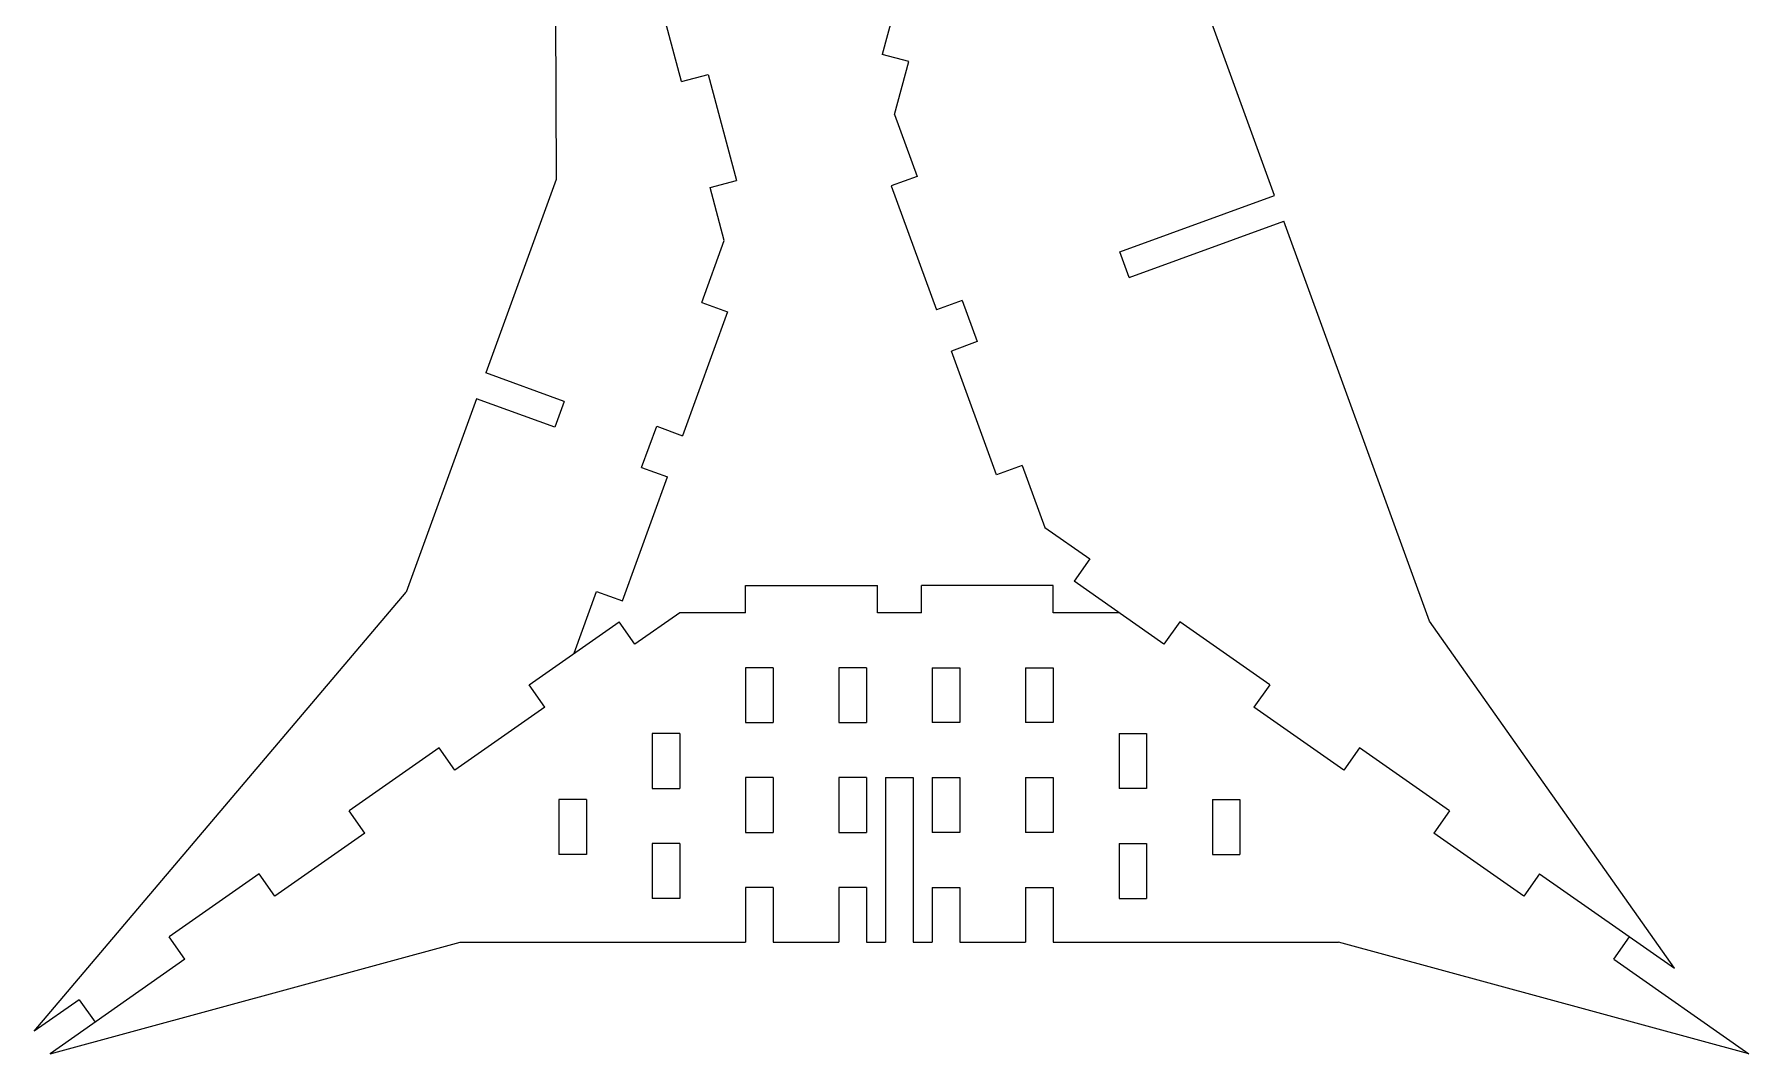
# Model space of a CAD drawing. Header units: inches. Extents: x -111 to 111, y -118 to 116.
# Drawn here: x -98.5 to 99.6, y -117.8 to 0.1 of the extents above; entities that cross this region are included whole.
import ezdxf

# ---------------------------------------------------------------- set-up
doc = ezdxf.new("R2010")
doc.units = ezdxf.units.IN
doc.header["$MEASUREMENT"] = 0

# ---------------------------------------------------------------- blocks, each defined once
blk = doc.blocks.new('block 102')
at = {"color": 7, "lineweight": 25, "true_color": 0xffffff}
blk.add_lwpolyline([(-4.5955, -5.4922), (-4.5058, -5.6202)], dxfattribs=at)
blk = doc.blocks.new('block 103')
at = {"color": 7, "lineweight": 25, "true_color": 0xffffff}
blk.add_lwpolyline([(-3.9939, -5.2617), (-4.0835, -5.1337)], dxfattribs=at)
blk = doc.blocks.new('block 104')
at = {"color": 7, "lineweight": 25, "true_color": 0xffffff}
blk.add_lwpolyline([(-3.4819, -4.9033), (-3.5715, -4.7753)], dxfattribs=at)
blk = doc.blocks.new('block 105')
at = {"color": 7, "lineweight": 25, "true_color": 0xffffff}
blk.add_lwpolyline([(-2.428, -5.1651), (-0.803, -5.1651)], dxfattribs=at)
blk = doc.blocks.new('block 106')
at = {"color": 7, "lineweight": 25, "true_color": 0xffffff}
blk.add_lwpolyline([(-0.6468, -5.1651), (-0.2718, -5.1651)], dxfattribs=at)
blk = doc.blocks.new('block 107')
at = {"color": 7, "lineweight": 25, "true_color": 0xffffff}
blk.add_lwpolyline([(-0.1155, -5.1651), (-0.0062, -5.1651)], dxfattribs=at)
blk = doc.blocks.new('block 108')
at = {"color": 7, "lineweight": 25, "true_color": 0xffffff}
blk.add_lwpolyline([(0.1501, -5.1651), (0.2595, -5.1651)], dxfattribs=at)
blk = doc.blocks.new('block 109')
at = {"color": 7, "lineweight": 25, "true_color": 0xffffff}
blk.add_lwpolyline([(0.4157, -5.1651), (0.7907, -5.1651)], dxfattribs=at)
blk = doc.blocks.new('block 110')
at = {"color": 7, "lineweight": 25, "true_color": 0xffffff}
blk.add_lwpolyline([(0.947, -5.1651), (2.572, -5.1651)], dxfattribs=at)
blk = doc.blocks.new('block 111')
at = {"color": 7, "lineweight": 25, "true_color": 0xffffff}
blk.add_lwpolyline([(-2.9699, -4.5448), (-3.0595, -4.4168)], dxfattribs=at)
blk = doc.blocks.new('block 112')
at = {"color": 7, "lineweight": 25, "true_color": 0xffffff}
blk.add_lwpolyline([(-1.178, -4.9151), (-1.3343, -4.9151)], dxfattribs=at)
blk = doc.blocks.new('block 113')
at = {"color": 7, "lineweight": 25, "true_color": 0xffffff}
blk.add_lwpolyline([(1.322, -4.9151), (1.4782, -4.9151)], dxfattribs=at)
blk = doc.blocks.new('block 114')
at = {"color": 7, "lineweight": 25, "true_color": 0xffffff}
blk.add_lwpolyline([(-0.1155, -4.8526), (-0.2718, -4.8526)], dxfattribs=at)
blk = doc.blocks.new('block 115')
at = {"color": 7, "lineweight": 25, "true_color": 0xffffff}
blk.add_lwpolyline([(-0.6468, -4.8526), (-0.803, -4.8526)], dxfattribs=at)
blk = doc.blocks.new('block 116')
at = {"color": 7, "lineweight": 25, "true_color": 0xffffff}
blk.add_lwpolyline([(0.2595, -4.8526), (0.4157, -4.8526)], dxfattribs=at)
blk = doc.blocks.new('block 117')
at = {"color": 7, "lineweight": 25, "true_color": 0xffffff}
blk.add_lwpolyline([(0.7907, -4.8526), (0.947, -4.8526)], dxfattribs=at)
blk = doc.blocks.new('block 118')
at = {"color": 7, "lineweight": 25, "true_color": 0xffffff}
blk.add_lwpolyline([(-1.7093, -4.6651), (-1.8655, -4.6651)], dxfattribs=at)
blk = doc.blocks.new('block 119')
at = {"color": 7, "lineweight": 25, "true_color": 0xffffff}
blk.add_lwpolyline([(1.8532, -4.6651), (2.0095, -4.6651)], dxfattribs=at)
blk = doc.blocks.new('block 120')
at = {"color": 7, "lineweight": 25, "true_color": 0xffffff}
blk.add_lwpolyline([(-1.178, -4.6026), (-1.3343, -4.6026)], dxfattribs=at)
blk = doc.blocks.new('block 121')
at = {"color": 7, "lineweight": 25, "true_color": 0xffffff}
blk.add_lwpolyline([(1.322, -4.6026), (1.4782, -4.6026)], dxfattribs=at)
blk = doc.blocks.new('block 122')
at = {"color": 7, "lineweight": 25, "true_color": 0xffffff}
blk.add_lwpolyline([(-2.458, -4.1863), (-2.5476, -4.0583)], dxfattribs=at)
blk = doc.blocks.new('block 123')
at = {"color": 7, "lineweight": 25, "true_color": 0xffffff}
blk.add_lwpolyline([(-4.7618, -5.7995), (-2.428, -5.1651)], dxfattribs=at)
blk = doc.blocks.new('block 124')
at = {"color": 7, "lineweight": 25, "true_color": 0xffffff}
blk.add_lwpolyline([(0.947, -4.5401), (0.7907, -4.5401)], dxfattribs=at)
blk = doc.blocks.new('block 125')
at = {"color": 7, "lineweight": 25, "true_color": 0xffffff}
blk.add_lwpolyline([(0.4157, -4.5401), (0.2595, -4.5401)], dxfattribs=at)
blk = doc.blocks.new('block 126')
at = {"color": 7, "lineweight": 25, "true_color": 0xffffff}
blk.add_lwpolyline([(-0.803, -4.5401), (-0.6468, -4.5401)], dxfattribs=at)
blk = doc.blocks.new('block 127')
at = {"color": 7, "lineweight": 25, "true_color": 0xffffff}
blk.add_lwpolyline([(-0.2718, -4.5401), (-0.1155, -4.5401)], dxfattribs=at)
blk = doc.blocks.new('block 128')
at = {"color": 7, "lineweight": 25, "true_color": 0xffffff}
blk.add_lwpolyline([(-1.7093, -4.3526), (-1.8655, -4.3526)], dxfattribs=at)
blk = doc.blocks.new('block 129')
at = {"color": 7, "lineweight": 25, "true_color": 0xffffff}
blk.add_lwpolyline([(1.8532, -4.3526), (2.0095, -4.3526)], dxfattribs=at)
blk = doc.blocks.new('block 130')
at = {"color": 7, "lineweight": 25, "true_color": 0xffffff}
blk.add_lwpolyline([(1.4782, -4.2901), (1.322, -4.2901)], dxfattribs=at)
blk = doc.blocks.new('block 131')
at = {"color": 7, "lineweight": 25, "true_color": 0xffffff}
blk.add_lwpolyline([(-1.3343, -4.2901), (-1.178, -4.2901)], dxfattribs=at)
blk = doc.blocks.new('block 132')
at = {"color": 7, "lineweight": 25, "true_color": 0xffffff}
blk.add_lwpolyline([(-0.1155, -4.2276), (-0.2718, -4.2276)], dxfattribs=at)
blk = doc.blocks.new('block 133')
at = {"color": 7, "lineweight": 25, "true_color": 0xffffff}
blk.add_lwpolyline([(-0.6468, -4.2276), (-0.803, -4.2276)], dxfattribs=at)
blk = doc.blocks.new('block 134')
at = {"color": 7, "lineweight": 25, "true_color": 0xffffff}
blk.add_lwpolyline([(-0.0062, -4.2276), (0.1501, -4.2276)], dxfattribs=at)
blk = doc.blocks.new('block 135')
at = {"color": 7, "lineweight": 25, "true_color": 0xffffff}
blk.add_lwpolyline([(0.2595, -4.2276), (0.4157, -4.2276)], dxfattribs=at)
blk = doc.blocks.new('block 136')
at = {"color": 7, "lineweight": 25, "true_color": 0xffffff}
blk.add_lwpolyline([(0.7907, -4.2276), (0.947, -4.2276)], dxfattribs=at)
blk = doc.blocks.new('block 137')
at = {"color": 7, "lineweight": 25, "true_color": 0xffffff}
blk.add_lwpolyline([(4.9058, -5.7995), (2.572, -5.1651)], dxfattribs=at)
blk = doc.blocks.new('block 138')
at = {"color": 7, "lineweight": 25, "true_color": 0xffffff}
blk.add_lwpolyline([(-1.946, -3.8278), (-2.0356, -3.6998)], dxfattribs=at)
blk = doc.blocks.new('block 139')
at = {"color": 7, "lineweight": 25, "true_color": 0xffffff}
blk.add_lwpolyline([(-1.178, -3.9776), (-1.3343, -3.9776)], dxfattribs=at)
blk = doc.blocks.new('block 140')
at = {"color": 7, "lineweight": 25, "true_color": 0xffffff}
blk.add_lwpolyline([(1.322, -3.9776), (1.4782, -3.9776)], dxfattribs=at)
blk = doc.blocks.new('block 141')
at = {"color": 7, "lineweight": 25, "true_color": 0xffffff}
blk.add_lwpolyline([(0.947, -3.9151), (0.7907, -3.9151)], dxfattribs=at)
blk = doc.blocks.new('block 142')
at = {"color": 7, "lineweight": 25, "true_color": 0xffffff}
blk.add_lwpolyline([(0.4157, -3.9151), (0.2595, -3.9151)], dxfattribs=at)
blk = doc.blocks.new('block 143')
at = {"color": 7, "lineweight": 25, "true_color": 0xffffff}
blk.add_lwpolyline([(-0.803, -3.9151), (-0.6468, -3.9151)], dxfattribs=at)
blk = doc.blocks.new('block 144')
at = {"color": 7, "lineweight": 25, "true_color": 0xffffff}
blk.add_lwpolyline([(-0.2718, -3.9151), (-0.1155, -3.9151)], dxfattribs=at)
blk = doc.blocks.new('block 145')
at = {"color": 7, "lineweight": 25, "true_color": 0xffffff}
blk.add_lwpolyline([(-0.1155, -3.6026), (-0.2718, -3.6026)], dxfattribs=at)
blk = doc.blocks.new('block 146')
at = {"color": 7, "lineweight": 25, "true_color": 0xffffff}
blk.add_lwpolyline([(-0.6468, -3.6026), (-0.803, -3.6026)], dxfattribs=at)
blk = doc.blocks.new('block 147')
at = {"color": 7, "lineweight": 25, "true_color": 0xffffff}
blk.add_lwpolyline([(0.2595, -3.6026), (0.4157, -3.6026)], dxfattribs=at)
blk = doc.blocks.new('block 148')
at = {"color": 7, "lineweight": 25, "true_color": 0xffffff}
blk.add_lwpolyline([(0.7907, -3.6026), (0.947, -3.6026)], dxfattribs=at)
blk = doc.blocks.new('block 149')
at = {"color": 7, "lineweight": 25, "true_color": 0xffffff}
blk.add_lwpolyline([(1.322, -3.2901), (0.947, -3.2901)], dxfattribs=at)
blk = doc.blocks.new('block 150')
at = {"color": 7, "lineweight": 25, "true_color": 0xffffff}
blk.add_lwpolyline([(0.197, -3.2901), (-0.053, -3.2901)], dxfattribs=at)
blk = doc.blocks.new('block 151')
at = {"color": 7, "lineweight": 25, "true_color": 0xffffff}
blk.add_lwpolyline([(-0.803, -3.2901), (-1.178, -3.2901)], dxfattribs=at)
blk = doc.blocks.new('block 152')
at = {"color": 7, "lineweight": 25, "true_color": 0xffffff}
blk.add_lwpolyline([(-1.6514, -3.1682), (-1.5045, -3.2216)], dxfattribs=at)
blk = doc.blocks.new('block 153')
at = {"color": 7, "lineweight": 25, "true_color": 0xffffff}
blk.add_lwpolyline([(-1.434, -3.4693), (-1.5236, -3.3413)], dxfattribs=at)
blk = doc.blocks.new('block 154')
at = {"color": 7, "lineweight": 25, "true_color": 0xffffff}
blk.add_lwpolyline([(-1.8951, 2.4509), (-1.8809, -0.8233)], dxfattribs=at)
blk = doc.blocks.new('block 155')
at = {"color": 7, "lineweight": 25, "true_color": 0xffffff}
blk.add_lwpolyline([(-1.8655, -4.3526), (-1.8655, -4.6651)], dxfattribs=at)
blk = doc.blocks.new('block 156')
at = {"color": 7, "lineweight": 25, "true_color": 0xffffff}
blk.add_lwpolyline([(-1.8809, -0.8233), (-2.2817, -1.9245)], dxfattribs=at)
blk = doc.blocks.new('block 157')
at = {"color": 7, "lineweight": 25, "true_color": 0xffffff}
blk.add_lwpolyline([(-2.3351, -2.0713), (-2.7359, -3.1725)], dxfattribs=at)
blk = doc.blocks.new('block 158')
at = {"color": 7, "lineweight": 25, "true_color": 0xffffff}
blk.add_lwpolyline([(0.947, -3.1338), (0.197, -3.1338)], dxfattribs=at)
blk = doc.blocks.new('block 159')
at = {"color": 7, "lineweight": 25, "true_color": 0xffffff}
blk.add_lwpolyline([(-0.803, -3.1338), (-0.053, -3.1338)], dxfattribs=at)
blk = doc.blocks.new('block 160')
at = {"color": 7, "lineweight": 25, "true_color": 0xffffff}
blk.add_lwpolyline([(-1.3948, -2.4634), (-1.248, -2.5169)], dxfattribs=at)
blk = doc.blocks.new('block 161')
at = {"color": 7, "lineweight": 25, "true_color": 0xffffff}
blk.add_lwpolyline([(-1.8888, -2.2338), (-2.3351, -2.0713)], dxfattribs=at)
blk = doc.blocks.new('block 162')
at = {"color": 7, "lineweight": 25, "true_color": 0xffffff}
blk.add_lwpolyline([(-1.7093, -4.3526), (-1.7093, -4.6651)], dxfattribs=at)
blk = doc.blocks.new('block 163')
at = {"color": 7, "lineweight": 25, "true_color": 0xffffff}
blk.add_lwpolyline([(-1.3343, -3.9776), (-1.3343, -4.2901)], dxfattribs=at)
blk = doc.blocks.new('block 164')
at = {"color": 7, "lineweight": 25, "true_color": 0xffffff}
blk.add_lwpolyline([(-1.3343, -4.6026), (-1.3343, -4.9151)], dxfattribs=at)
blk = doc.blocks.new('block 165')
at = {"color": 7, "lineweight": 25, "true_color": 0xffffff}
blk.add_lwpolyline([(-1.8353, -2.0869), (-1.8888, -2.2338)], dxfattribs=at)
blk = doc.blocks.new('block 166')
at = {"color": 7, "lineweight": 25, "true_color": 0xffffff}
blk.add_lwpolyline([(-1.8353, -2.0869), (-2.2817, -1.9245)], dxfattribs=at)
blk = doc.blocks.new('block 167')
at = {"color": 7, "lineweight": 25, "true_color": 0xffffff}
blk.add_lwpolyline([(-1.3093, -2.2285), (-1.1625, -2.2819)], dxfattribs=at)
blk = doc.blocks.new('block 168')
at = {"color": 7, "lineweight": 25, "true_color": 0xffffff}
blk.add_lwpolyline([(-1.178, -3.9776), (-1.178, -4.2901)], dxfattribs=at)
blk = doc.blocks.new('block 169')
at = {"color": 7, "lineweight": 25, "true_color": 0xffffff}
blk.add_lwpolyline([(-1.178, -4.6026), (-1.178, -4.9151)], dxfattribs=at)
blk = doc.blocks.new('block 170')
at = {"color": 7, "lineweight": 25, "true_color": 0xffffff}
blk.add_lwpolyline([(3.6258, -4.9033), (3.1139, -4.5448)], dxfattribs=at)
blk = doc.blocks.new('block 171')
at = {"color": 7, "lineweight": 25, "true_color": 0xffffff}
blk.add_lwpolyline([(2.6019, -4.1863), (2.0899, -3.8278)], dxfattribs=at)
blk = doc.blocks.new('block 172')
at = {"color": 7, "lineweight": 25, "true_color": 0xffffff}
blk.add_lwpolyline([(1.5779, -3.4693), (1.066, -3.1108)], dxfattribs=at)
blk = doc.blocks.new('block 173')
at = {"color": 7, "lineweight": 25, "true_color": 0xffffff}
blk.add_lwpolyline([(4.1378, -5.2617), (4.9058, -5.7995)], dxfattribs=at)
blk = doc.blocks.new('block 174')
at = {"color": 7, "lineweight": 25, "true_color": 0xffffff}
blk.add_lwpolyline([(3.2035, -4.4168), (2.6915, -4.0583)], dxfattribs=at)
blk = doc.blocks.new('block 175')
at = {"color": 7, "lineweight": 25, "true_color": 0xffffff}
blk.add_lwpolyline([(2.1795, -3.6998), (1.6676, -3.3413)], dxfattribs=at)
blk = doc.blocks.new('block 176')
at = {"color": 7, "lineweight": 25, "true_color": 0xffffff}
blk.add_lwpolyline([(0.8996, -2.8036), (1.1556, -2.9828)], dxfattribs=at)
blk = doc.blocks.new('block 177')
at = {"color": 7, "lineweight": 25, "true_color": 0xffffff}
blk.add_lwpolyline([(3.7155, -4.7753), (4.4834, -5.313)], dxfattribs=at)
blk = doc.blocks.new('block 178')
at = {"color": 7, "lineweight": 25, "true_color": 0xffffff}
blk.add_lwpolyline([(-0.9246, -1.1713), (-1.0055, -0.8695)], dxfattribs=at)
blk = doc.blocks.new('block 179')
at = {"color": 7, "lineweight": 25, "true_color": 0xffffff}
blk.add_lwpolyline([(-1.1672, -0.2658), (-1.329, 0.3379)], dxfattribs=at)
blk = doc.blocks.new('block 182')
at = {"color": 7, "lineweight": 25, "true_color": 0xffffff}
blk.add_lwpolyline([(-0.803, -3.6026), (-0.803, -3.9151)], dxfattribs=at)
blk = doc.blocks.new('block 183')
at = {"color": 7, "lineweight": 25, "true_color": 0xffffff}
blk.add_lwpolyline([(-0.803, -4.2276), (-0.803, -4.5401)], dxfattribs=at)
blk = doc.blocks.new('block 184')
at = {"color": 7, "lineweight": 25, "true_color": 0xffffff}
blk.add_lwpolyline([(-0.803, -4.8526), (-0.803, -5.1651)], dxfattribs=at)
blk = doc.blocks.new('block 185')
at = {"color": 7, "lineweight": 25, "true_color": 0xffffff}
blk.add_lwpolyline([(-0.803, -3.2901), (-0.803, -3.1338)], dxfattribs=at)
blk = doc.blocks.new('block 186')
at = {"color": 7, "lineweight": 25, "true_color": 0xffffff}
blk.add_lwpolyline([(-0.6468, -3.6026), (-0.6468, -3.9151)], dxfattribs=at)
blk = doc.blocks.new('block 187')
at = {"color": 7, "lineweight": 25, "true_color": 0xffffff}
blk.add_lwpolyline([(-0.6468, -4.2276), (-0.6468, -4.5401)], dxfattribs=at)
blk = doc.blocks.new('block 188')
at = {"color": 7, "lineweight": 25, "true_color": 0xffffff}
blk.add_lwpolyline([(-0.6468, -4.8526), (-0.6468, -5.1651)], dxfattribs=at)
blk = doc.blocks.new('block 189')
at = {"color": 7, "lineweight": 25, "true_color": 0xffffff}
blk.add_lwpolyline([(-1.7796, -3.5206), (-1.6514, -3.1682)], dxfattribs=at)
blk = doc.blocks.new('block 190')
at = {"color": 7, "lineweight": 25, "true_color": 0xffffff}
blk.add_lwpolyline([(-1.3948, -2.4634), (-1.3093, -2.2285)], dxfattribs=at)
blk = doc.blocks.new('block 191')
at = {"color": 7, "lineweight": 25, "true_color": 0xffffff}
blk.add_lwpolyline([(-1.0528, -1.5237), (-0.9246, -1.1713)], dxfattribs=at)
blk = doc.blocks.new('block 192')
at = {"color": 7, "lineweight": 25, "true_color": 0xffffff}
blk.add_lwpolyline([(-0.906, -1.5772), (-1.1625, -2.2819)], dxfattribs=at)
blk = doc.blocks.new('block 193')
at = {"color": 7, "lineweight": 25, "true_color": 0xffffff}
blk.add_lwpolyline([(-1.5045, -3.2216), (-1.248, -2.5169)], dxfattribs=at)
blk = doc.blocks.new('block 194')
at = {"color": 7, "lineweight": 25, "true_color": 0xffffff}
blk.add_lwpolyline([(-4.8514, -5.6715), (-2.7359, -3.1725)], dxfattribs=at)
blk = doc.blocks.new('block 195')
at = {"color": 7, "lineweight": 25, "true_color": 0xffffff}
blk.add_lwpolyline([(-1.0528, -1.5237), (-0.906, -1.5772)], dxfattribs=at)
blk = doc.blocks.new('block 198')
at = {"color": 7, "lineweight": 25, "true_color": 0xffffff}
blk.add_lwpolyline([(-1.0163, -0.2253), (-0.8545, -0.829)], dxfattribs=at)
blk = doc.blocks.new('block 199')
at = {"color": 7, "lineweight": 25, "true_color": 0xffffff}
blk.add_lwpolyline([(-0.2718, -3.6026), (-0.2718, -3.9151)], dxfattribs=at)
blk = doc.blocks.new('block 200')
at = {"color": 7, "lineweight": 25, "true_color": 0xffffff}
blk.add_lwpolyline([(-0.2718, -4.2276), (-0.2718, -4.5401)], dxfattribs=at)
blk = doc.blocks.new('block 201')
at = {"color": 7, "lineweight": 25, "true_color": 0xffffff}
blk.add_lwpolyline([(-0.2718, -4.8526), (-0.2718, -5.1651)], dxfattribs=at)
blk = doc.blocks.new('block 202')
at = {"color": 7, "lineweight": 25, "true_color": 0xffffff}
blk.add_lwpolyline([(-0.1155, -3.6026), (-0.1155, -3.9151)], dxfattribs=at)
blk = doc.blocks.new('block 203')
at = {"color": 7, "lineweight": 25, "true_color": 0xffffff}
blk.add_lwpolyline([(-0.1155, -4.2276), (-0.1155, -4.5401)], dxfattribs=at)
blk = doc.blocks.new('block 204')
at = {"color": 7, "lineweight": 25, "true_color": 0xffffff}
blk.add_lwpolyline([(-0.1155, -4.8526), (-0.1155, -5.1651)], dxfattribs=at)
blk = doc.blocks.new('block 205')
at = {"color": 7, "lineweight": 25, "true_color": 0xffffff}
blk.add_lwpolyline([(-0.053, -3.2901), (-0.053, -3.1338)], dxfattribs=at)
blk = doc.blocks.new('block 206')
at = {"color": 7, "lineweight": 25, "true_color": 0xffffff}
blk.add_lwpolyline([(-0.0062, -4.2276), (-0.0062, -5.1651)], dxfattribs=at)
blk = doc.blocks.new('block 209')
at = {"color": 7, "lineweight": 25, "true_color": 0xffffff}
blk.add_lwpolyline([(0.1363, 0.4916), (-0.0255, -0.1121)], dxfattribs=at)
blk = doc.blocks.new('block 210')
at = {"color": 7, "lineweight": 25, "true_color": 0xffffff}
blk.add_lwpolyline([(0.0446, -0.4544), (0.1254, -0.1525)], dxfattribs=at)
blk = doc.blocks.new('block 214')
at = {"color": 7, "lineweight": 25, "true_color": 0xffffff}
blk.add_lwpolyline([(0.1728, -0.8067), (0.026, -0.8602)], dxfattribs=at)
blk = doc.blocks.new('block 215')
at = {"color": 7, "lineweight": 25, "true_color": 0xffffff}
blk.add_lwpolyline([(0.026, -0.8602), (0.2825, -1.565)], dxfattribs=at)
blk = doc.blocks.new('block 216')
at = {"color": 7, "lineweight": 25, "true_color": 0xffffff}
blk.add_lwpolyline([(0.6245, -2.5047), (0.368, -1.7999)], dxfattribs=at)
blk = doc.blocks.new('block 217')
at = {"color": 7, "lineweight": 25, "true_color": 0xffffff}
blk.add_lwpolyline([(0.1501, -4.2276), (0.1501, -5.1651)], dxfattribs=at)
blk = doc.blocks.new('block 218')
at = {"color": 7, "lineweight": 25, "true_color": 0xffffff}
blk.add_lwpolyline([(0.197, -3.2901), (0.197, -3.1338)], dxfattribs=at)
blk = doc.blocks.new('block 219')
at = {"color": 7, "lineweight": 25, "true_color": 0xffffff}
blk.add_lwpolyline([(0.2595, -3.6026), (0.2595, -3.9151)], dxfattribs=at)
blk = doc.blocks.new('block 220')
at = {"color": 7, "lineweight": 25, "true_color": 0xffffff}
blk.add_lwpolyline([(0.2595, -4.2276), (0.2595, -4.5401)], dxfattribs=at)
blk = doc.blocks.new('block 221')
at = {"color": 7, "lineweight": 25, "true_color": 0xffffff}
blk.add_lwpolyline([(0.2595, -4.8526), (0.2595, -5.1651)], dxfattribs=at)
blk = doc.blocks.new('block 222')
at = {"color": 7, "lineweight": 25, "true_color": 0xffffff}
blk.add_lwpolyline([(0.4157, -3.6026), (0.4157, -3.9151)], dxfattribs=at)
blk = doc.blocks.new('block 223')
at = {"color": 7, "lineweight": 25, "true_color": 0xffffff}
blk.add_lwpolyline([(0.4157, -4.2276), (0.4157, -4.5401)], dxfattribs=at)
blk = doc.blocks.new('block 224')
at = {"color": 7, "lineweight": 25, "true_color": 0xffffff}
blk.add_lwpolyline([(0.4157, -4.8526), (0.4157, -5.1651)], dxfattribs=at)
blk = doc.blocks.new('block 225')
at = {"color": 7, "lineweight": 25, "true_color": 0xffffff}
blk.add_lwpolyline([(-1.0055, -0.8695), (-0.8545, -0.829)], dxfattribs=at)
blk = doc.blocks.new('block 226')
at = {"color": 7, "lineweight": 25, "true_color": 0xffffff}
blk.add_lwpolyline([(0.0446, -0.4544), (0.1728, -0.8067)], dxfattribs=at)
blk = doc.blocks.new('block 227')
at = {"color": 7, "lineweight": 25, "true_color": 0xffffff}
blk.add_lwpolyline([(0.4293, -1.5115), (0.5148, -1.7464)], dxfattribs=at)
blk = doc.blocks.new('block 228')
at = {"color": 7, "lineweight": 25, "true_color": 0xffffff}
blk.add_lwpolyline([(0.7714, -2.4512), (0.8996, -2.8036)], dxfattribs=at)
blk = doc.blocks.new('block 229')
at = {"color": 7, "lineweight": 25, "true_color": 0xffffff}
blk.add_lwpolyline([(0.7907, -3.6026), (0.7907, -3.9151)], dxfattribs=at)
blk = doc.blocks.new('block 230')
at = {"color": 7, "lineweight": 25, "true_color": 0xffffff}
blk.add_lwpolyline([(0.7907, -4.2276), (0.7907, -4.5401)], dxfattribs=at)
blk = doc.blocks.new('block 231')
at = {"color": 7, "lineweight": 25, "true_color": 0xffffff}
blk.add_lwpolyline([(0.7907, -4.8526), (0.7907, -5.1651)], dxfattribs=at)
blk = doc.blocks.new('block 232')
at = {"color": 7, "lineweight": 25, "true_color": 0xffffff}
blk.add_lwpolyline([(0.947, -3.6026), (0.947, -3.9151)], dxfattribs=at)
blk = doc.blocks.new('block 233')
at = {"color": 7, "lineweight": 25, "true_color": 0xffffff}
blk.add_lwpolyline([(0.947, -4.2276), (0.947, -4.5401)], dxfattribs=at)
blk = doc.blocks.new('block 234')
at = {"color": 7, "lineweight": 25, "true_color": 0xffffff}
blk.add_lwpolyline([(0.947, -4.8526), (0.947, -5.1651)], dxfattribs=at)
blk = doc.blocks.new('block 235')
at = {"color": 7, "lineweight": 25, "true_color": 0xffffff}
blk.add_lwpolyline([(0.947, -3.2901), (0.947, -3.1338)], dxfattribs=at)
blk = doc.blocks.new('block 236')
at = {"color": 7, "lineweight": 25, "true_color": 0xffffff}
blk.add_lwpolyline([(0.4293, -1.5115), (0.2825, -1.565)], dxfattribs=at)
blk = doc.blocks.new('block 237')
at = {"color": 7, "lineweight": 25, "true_color": 0xffffff}
blk.add_lwpolyline([(1.3263, -1.2349), (2.2073, -0.9143)], dxfattribs=at)
blk = doc.blocks.new('block 238')
at = {"color": 7, "lineweight": 25, "true_color": 0xffffff}
blk.add_lwpolyline([(1.3798, -1.3818), (2.2607, -1.0611)], dxfattribs=at)
blk = doc.blocks.new('block 239')
at = {"color": 7, "lineweight": 25, "true_color": 0xffffff}
blk.add_lwpolyline([(0.5148, -1.7464), (0.368, -1.7999)], dxfattribs=at)
blk = doc.blocks.new('block 240')
at = {"color": 7, "lineweight": 25, "true_color": 0xffffff}
blk.add_lwpolyline([(0.1254, -0.1525), (-0.0255, -0.1121)], dxfattribs=at)
blk = doc.blocks.new('block 241')
at = {"color": 7, "lineweight": 25, "true_color": 0xffffff}
blk.add_lwpolyline([(1.322, -3.9776), (1.322, -4.2901)], dxfattribs=at)
blk = doc.blocks.new('block 242')
at = {"color": 7, "lineweight": 25, "true_color": 0xffffff}
blk.add_lwpolyline([(1.322, -4.6026), (1.322, -4.9151)], dxfattribs=at)
blk = doc.blocks.new('block 243')
at = {"color": 7, "lineweight": 25, "true_color": 0xffffff}
blk.add_lwpolyline([(-2.5476, -4.0583), (-3.0595, -4.4168)], dxfattribs=at)
blk = doc.blocks.new('block 244')
at = {"color": 7, "lineweight": 25, "true_color": 0xffffff}
blk.add_lwpolyline([(-3.5715, -4.7753), (-4.0835, -5.1337)], dxfattribs=at)
blk = doc.blocks.new('block 245')
at = {"color": 7, "lineweight": 25, "true_color": 0xffffff}
blk.add_lwpolyline([(-4.5955, -5.4922), (-4.8514, -5.6715)], dxfattribs=at)
blk = doc.blocks.new('block 246')
at = {"color": 7, "lineweight": 25, "true_color": 0xffffff}
blk.add_lwpolyline([(-2.0356, -3.6998), (-1.5236, -3.3413)], dxfattribs=at)
blk = doc.blocks.new('block 247')
at = {"color": 7, "lineweight": 25, "true_color": 0xffffff}
blk.add_lwpolyline([(-1.178, -3.2901), (-1.434, -3.4693)], dxfattribs=at)
blk = doc.blocks.new('block 248')
at = {"color": 7, "lineweight": 25, "true_color": 0xffffff}
blk.add_lwpolyline([(-1.946, -3.8278), (-2.458, -4.1863)], dxfattribs=at)
blk = doc.blocks.new('block 249')
at = {"color": 7, "lineweight": 25, "true_color": 0xffffff}
blk.add_lwpolyline([(-2.9699, -4.5448), (-3.4819, -4.9033)], dxfattribs=at)
blk = doc.blocks.new('block 250')
at = {"color": 7, "lineweight": 25, "true_color": 0xffffff}
blk.add_lwpolyline([(-3.9939, -5.2617), (-4.7618, -5.7995)], dxfattribs=at)
blk = doc.blocks.new('block 251')
at = {"color": 7, "lineweight": 25, "true_color": 0xffffff}
blk.add_lwpolyline([(-1.1672, -0.2658), (-1.0163, -0.2253)], dxfattribs=at)
blk = doc.blocks.new('block 252')
at = {"color": 7, "lineweight": 25, "true_color": 0xffffff}
blk.add_lwpolyline([(4.4834, -5.313), (3.0891, -3.3369)], dxfattribs=at)
blk = doc.blocks.new('block 253')
at = {"color": 7, "lineweight": 25, "true_color": 0xffffff}
blk.add_lwpolyline([(1.3798, -1.3818), (1.3263, -1.2349)], dxfattribs=at)
blk = doc.blocks.new('block 255')
at = {"color": 7, "lineweight": 25, "true_color": 0xffffff}
blk.add_lwpolyline([(1.4782, -3.9776), (1.4782, -4.2901)], dxfattribs=at)
blk = doc.blocks.new('block 256')
at = {"color": 7, "lineweight": 25, "true_color": 0xffffff}
blk.add_lwpolyline([(1.4782, -4.6026), (1.4782, -4.9151)], dxfattribs=at)
blk = doc.blocks.new('block 257')
at = {"color": 7, "lineweight": 25, "true_color": 0xffffff}
blk.add_lwpolyline([(1.8532, -4.3526), (1.8532, -4.6651)], dxfattribs=at)
blk = doc.blocks.new('block 258')
at = {"color": 7, "lineweight": 25, "true_color": 0xffffff}
blk.add_lwpolyline([(0.7714, -2.4512), (0.6245, -2.5047)], dxfattribs=at)
blk = doc.blocks.new('block 261')
at = {"color": 7, "lineweight": 25, "true_color": 0xffffff}
blk.add_lwpolyline([(2.0095, -4.3526), (2.0095, -4.6651)], dxfattribs=at)
blk = doc.blocks.new('block 262')
at = {"color": 7, "lineweight": 25, "true_color": 0xffffff}
blk.add_lwpolyline([(1.1556, -2.9828), (1.066, -3.1108)], dxfattribs=at)
blk = doc.blocks.new('block 265')
at = {"color": 7, "lineweight": 25, "true_color": 0xffffff}
blk.add_lwpolyline([(3.0891, -3.3369), (2.2607, -1.0611)], dxfattribs=at)
blk = doc.blocks.new('block 266')
at = {"color": 7, "lineweight": 25, "true_color": 0xffffff}
blk.add_lwpolyline([(2.2073, -0.9143), (1.379, 1.3615)], dxfattribs=at)
blk = doc.blocks.new('block 267')
at = {"color": 7, "lineweight": 25, "true_color": 0xffffff}
blk.add_lwpolyline([(1.6676, -3.3413), (1.5779, -3.4693)], dxfattribs=at)
blk = doc.blocks.new('block 270')
at = {"color": 7, "lineweight": 25, "true_color": 0xffffff}
blk.add_lwpolyline([(2.1795, -3.6998), (2.0899, -3.8278)], dxfattribs=at)
blk = doc.blocks.new('block 273')
at = {"color": 7, "lineweight": 25, "true_color": 0xffffff}
blk.add_lwpolyline([(2.6915, -4.0583), (2.6019, -4.1863)], dxfattribs=at)
blk = doc.blocks.new('block 275')
at = {"color": 7, "lineweight": 25, "true_color": 0xffffff}
blk.add_lwpolyline([(3.2035, -4.4168), (3.1139, -4.5448)], dxfattribs=at)
blk = doc.blocks.new('block 276')
at = {"color": 7, "lineweight": 25, "true_color": 0xffffff}
blk.add_lwpolyline([(3.7155, -4.7753), (3.6258, -4.9033)], dxfattribs=at)
blk = doc.blocks.new('block 277')
at = {"color": 7, "lineweight": 25, "true_color": 0xffffff}
blk.add_lwpolyline([(4.1378, -5.2617), (4.2274, -5.1337)], dxfattribs=at)

msp = doc.modelspace()

# ---------------------------------------------------------------- block references
at = {"xscale": 20.31238, "yscale": 20.31238, "zscale": 20.31238}
for name in ['block 154', 'block 266', 'block 209', 'block 179', 'block 240', 'block 210', 'block 251', 'block 198', 'block 226', 'block 156', 'block 225', 'block 178', 'block 214', 'block 215', 'block 237', 'block 238', 'block 265', 'block 191', 'block 253', 'block 195', 'block 236', 'block 227', 'block 192', 'block 239', 'block 216', 'block 166', 'block 157', 'block 161', 'block 165', 'block 190', 'block 167', 'block 193', 'block 160', 'block 258', 'block 228', 'block 176', 'block 262', 'block 172', 'block 194', 'block 189', 'block 152', 'block 159', 'block 185', 'block 205', 'block 158', 'block 218', 'block 235', 'block 247', 'block 151', 'block 150', 'block 149', 'block 246', 'block 153', 'block 267', 'block 175', 'block 252', 'block 146', 'block 182', 'block 186', 'block 145', 'block 199', 'block 202', 'block 147', 'block 219', 'block 222', 'block 148', 'block 229', 'block 232', 'block 138', 'block 270', 'block 248', 'block 171', 'block 139', 'block 163', 'block 168', 'block 143', 'block 144', 'block 142', 'block 141', 'block 140', 'block 241', 'block 255', 'block 243', 'block 122', 'block 273', 'block 174', 'block 131', 'block 133', 'block 183', 'block 187', 'block 132', 'block 200', 'block 203', 'block 134', 'block 206', 'block 217', 'block 135', 'block 220', 'block 223', 'block 136', 'block 230', 'block 233', 'block 130', 'block 128', 'block 155', 'block 162', 'block 129', 'block 257', 'block 261', 'block 111', 'block 275', 'block 249', 'block 126', 'block 127', 'block 125', 'block 124', 'block 170', 'block 118', 'block 120', 'block 164', 'block 169', 'block 121', 'block 242', 'block 256', 'block 119', 'block 244', 'block 104', 'block 276', 'block 177', 'block 115', 'block 184', 'block 188', 'block 114', 'block 201', 'block 204', 'block 116', 'block 221', 'block 224', 'block 117', 'block 231', 'block 234', 'block 112', 'block 113', 'block 123', 'block 103', 'block 105', 'block 106', 'block 107', 'block 108', 'block 109', 'block 110', 'block 137', 'block 277', 'block 250', 'block 173', 'block 245', 'block 102']:
    msp.add_blockref(name, (0, 0), dxfattribs=at)

doc.saveas('drawing.dxf')
